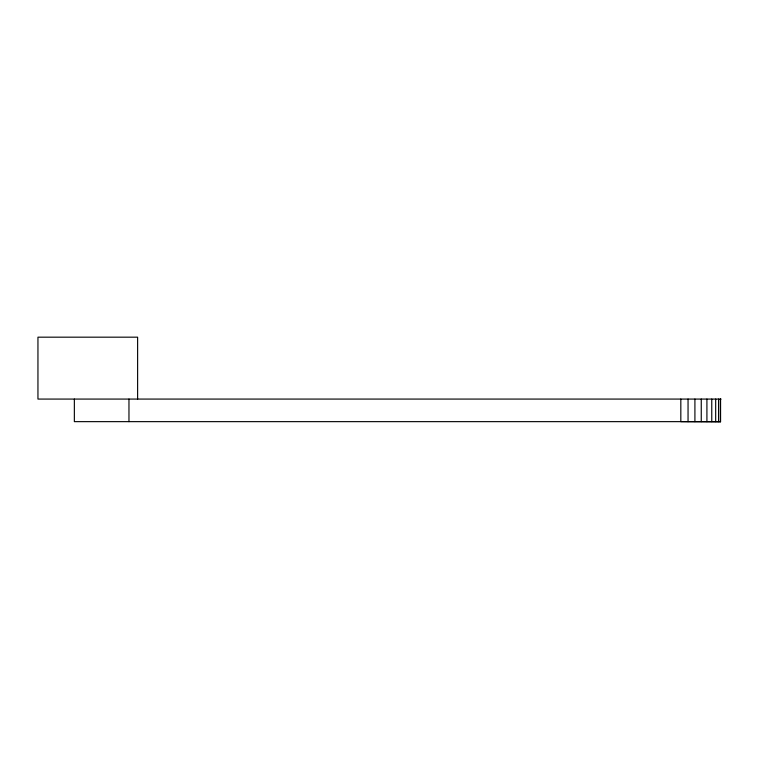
<?xml version="1.0" encoding="UTF-8"?>
<svg xmlns="http://www.w3.org/2000/svg" width="759" height="759" viewBox="0 0 759 759"><rect width="100%" height="100%" fill="white"/><g stroke="black" fill="none" stroke-linecap="round" stroke-linejoin="round"><path stroke-width="1.14" d="M721.05 399.073L37.95 399.073L37.95 337.176L137.616 337.176L137.616 399.073M720.566 421.824L680.823 421.643L680.823 399.073M720.566 399.073L720.566 421.643L74.354 421.643L74.354 399.073M720.376 399.073L720.376 421.643M718.574 399.073L718.574 421.643M715.68 399.073L715.68 421.643M711.762 399.073L711.762 421.643M706.914 399.073L706.914 421.643M701.259 399.073L701.259 421.643M694.912 399.073L694.912 421.643M688.052 399.073L688.052 421.643M128.964 399.073L128.964 421.643"/></g></svg>
